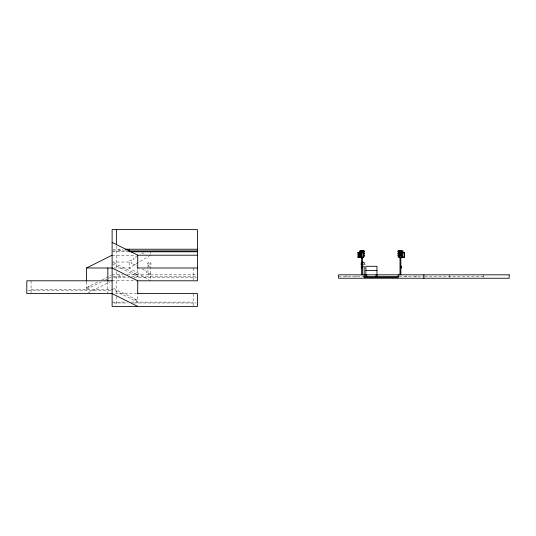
<?xml version="1.0" encoding="UTF-8"?>
<svg xmlns="http://www.w3.org/2000/svg" width="536" height="536" viewBox="0 0 536 536"><rect width="100%" height="100%" fill="white"/><g stroke="black" fill="none" stroke-linecap="round" stroke-linejoin="round"><path stroke-width="0.4" stroke-dasharray="2.68 2.01" d="M147.092 263.933C152.298 255.739 152.298 272.134 147.092 263.933L151.36 263.933M86.517 281.903L86.517 289.326L89.572 286.097M150.509 255.203L129.176 268L112.118 268M86.517 287.624L97.492 282.137M101.874 279.946L111.381 275.189M86.517 289.326L101.143 282.016M104.801 280.187L107.729 278.727M108.46 278.358L112.118 276.529M87.984 292.864L109.92 281.896M355.636 276.529L357.056 275.96M415.353 276.529L416.774 275.96M112.949 249.233L122.985 249.233M112.949 250.935L126.409 250.935M112.118 251.793L129.176 251.793M144.11 253.072L141.973 253.072L141.973 254.352M112.118 255.203L134.764 255.203M137.712 256.911L135.575 256.911L135.575 258.191L133.444 258.191L133.444 259.471L131.313 259.471L131.313 260.751L129.176 260.751L129.176 268L150.509 280.797M112.118 262.03L131.313 262.03L131.313 263.31L133.444 263.31L133.444 264.59L135.575 264.59L135.575 265.869L136.995 265.869M150.509 273.548L148.371 273.548L148.371 272.268L146.241 272.268L146.241 270.988L144.11 270.988L144.11 269.709L141.973 269.709L141.973 268.429M150.509 274.6L147.949 274.6L147.949 266.07L150.509 266.07L150.509 280.053M112.118 274.827L123.166 274.827M127.045 274.827L197.429 274.827M112.949 276.529L126.335 276.529M131.675 276.529L196.598 276.529M338.571 276.529L364.165 276.529M399.065 276.529L423.882 276.529M424.7 276.529L483.606 276.529M113.538 277.387L129.176 277.387M133.906 277.387L196.598 277.387M112.118 280.797L135.575 280.797M31.068 289.326L112.118 289.326L137.712 302.123L137.712 294.7M28.22 290.184L111.401 290.184M115.454 293.594L136.372 293.594M112.118 302.123L126.322 302.123M131.146 302.123L193.161 302.123M113.538 302.981L128.064 302.981M133.906 302.981L196.009 302.981M405.404 275.96L406.824 276.529M345.68 275.96L347.1 276.529M113.578 262.761L137.712 274.827M112.118 263.732L137.712 276.529L137.712 268.281M113.578 288.355L137.712 300.421M118.516 249.233L120.647 250.935M118.516 274.827L120.647 276.529M134.657 273.3L137.712 276.529M134.657 298.894L137.712 302.123M483.606 274.827L483.606 277.387M449.483 274.827L449.483 277.387M193.161 268L193.161 280.797M193.161 293.594L193.161 305.708M150.509 252.215L150.509 253.709M116.379 245.964L116.379 268.476M116.379 271.558L116.379 294.07M116.379 296.529L116.379 306.391M107.85 281.943L107.85 293.594M31.068 280.797L31.068 292.911"/><path stroke-width="0.8" d="M361.036 263.096L362.885 262.03L364.735 263.096M360.668 252.556L357.934 252.556L357.934 257.334L360.668 257.334L360.668 250.513L361.177 250.935L363.395 250.513L363.395 257.334L363.736 257.334L363.736 250.513L360.326 250.513L360.326 257.334M357.934 257.334L358.45 256.911M404.519 252.556L401.792 252.556L402.302 252.985L404.519 252.556L404.519 257.334L398.717 257.334L398.717 250.513L402.127 250.513L402.127 252.784M399.568 256.911L399.059 257.334L399.059 250.513L399.568 250.935L399.568 252.456M401.276 256.911L401.792 257.334L402.302 256.911L404.519 257.334M125.98 250.084L127.045 249.233M361.311 268L361.914 267.833M86.517 281.125L86.517 268L112.118 255.203M125.491 249.233L197.429 249.233M128.077 250.935L197.429 250.935M130.583 251.793L197.429 251.793M360.326 251.833L359.475 251.833L359.475 250.895M363.736 251.833L364.594 251.833L364.594 250.895M398.717 251.833L397.866 251.833L397.866 250.895M399.568 251.833L399.488 251.833A0.938 0.938 0 0 1 400.425 250.895A0.938 0.938 0 0 1 401.363 251.833L401.276 251.833A0.851 0.851 0 0 1 399.997 252.57A0.851 0.851 0 0 1 399.997 251.096A0.851 0.851 0 0 1 401.276 251.833M402.127 251.833L402.985 251.833L402.985 250.895M363.736 252.556L361.177 252.985M398.717 252.556L399.568 252.985M361.177 253.836L361.519 253.836L361.519 256.054L361.177 256.054M358.45 253.964L358.363 253.964A0.938 0.938 0 0 1 359.964 253.3M360.326 253.964L359.475 253.964L359.475 253.025M363.736 253.964L364.594 253.964L364.594 253.025M398.717 253.964L397.866 253.964L397.866 253.025M399.568 253.964L399.488 253.964A0.938 0.938 0 0 1 400.425 253.025A0.938 0.938 0 0 1 401.363 253.964L401.276 253.964A0.851 0.851 0 0 1 399.997 254.707A0.851 0.851 0 0 1 399.997 253.227A0.851 0.851 0 0 1 401.276 253.964M137.209 255.203L197.429 255.203M358.45 256.101L358.363 256.101A0.938 0.938 0 0 1 359.964 255.438M360.326 256.101L359.475 256.101L359.475 255.163M363.736 256.101L364.594 256.101L364.594 255.163M398.717 256.101L397.866 256.101L397.866 255.163M399.568 256.101L399.488 256.101A0.938 0.938 0 0 1 400.425 255.163A0.938 0.938 0 0 1 401.363 256.101L401.276 256.101A0.851 0.851 0 0 1 399.997 256.838A0.851 0.851 0 0 1 399.997 255.357A0.851 0.851 0 0 1 401.276 256.101M399.568 257.762L401.276 257.762M360.755 264.161L365.016 264.161M361.914 266.466L361.311 266.298M400.546 266.466L401.149 266.298L401.149 268L400.546 267.833M86.517 268L112.118 268L137.712 280.797L137.712 293.922M137.712 268L197.429 268M361.854 268L361.854 266.298L361.914 268L361.251 268L361.251 266.298L364.165 266.291L364.165 277.387L398.288 277.387L398.288 274.827M365.874 270.559L376.962 270.559M363.629 276.529L398.288 276.529M112.118 280.797L26.8 280.797L26.8 293.594L112.118 293.594L137.712 306.391M137.156 280.797L197.429 280.797L197.429 229.609L112.118 229.609L112.118 306.391L197.429 306.391L197.429 293.594L137.183 293.594M112.118 242.406L137.712 255.203L137.712 268.328M357.934 252.556L358.45 252.985M363.395 257.334L361.177 256.911L360.668 257.334L360.159 256.911M423.882 274.827L423.882 278.238M404.01 252.985L404.01 256.911M402.302 252.985L402.302 256.911M401.792 250.513L401.792 257.334M400.848 257.762L400.848 274.827M399.997 257.762L399.997 274.827M376.962 276.529L376.962 266.291L365.874 266.291L365.874 276.529M376.111 274.827L376.111 276.529M366.725 274.827L366.725 276.529M362.885 250.935L362.885 257.762L361.177 257.762L361.177 250.935M362.457 257.762L362.457 274.827M361.606 257.762L361.606 274.827M129.176 249.233L129.176 250.935M116.379 229.609L116.379 244.376M107.85 268L107.85 281.273M360.125 253.742A0.851 0.851 0 0 1 359.227 254.814A0.851 0.851 0 0 1 358.53 253.608A0.851 0.851 0 0 1 359.904 253.361M360.125 255.88A0.851 0.851 0 0 1 359.227 256.952A0.851 0.851 0 0 1 358.53 255.739A0.851 0.851 0 0 1 359.904 255.498M360.212 253.722A0.938 0.938 0 0 1 360.239 253.964M360.212 255.853A0.938 0.938 0 0 1 360.239 256.101M361.606 251.096A0.851 0.851 0 0 1 362.457 251.096M361.371 251.17A0.938 0.938 0 0 1 362.698 251.17M401.209 266.298L400.546 266.298L400.546 268L401.209 268L401.209 266.298M509.2 274.827L338.571 274.827L338.571 278.238L509.2 278.238L509.2 274.827"/></g></svg>
